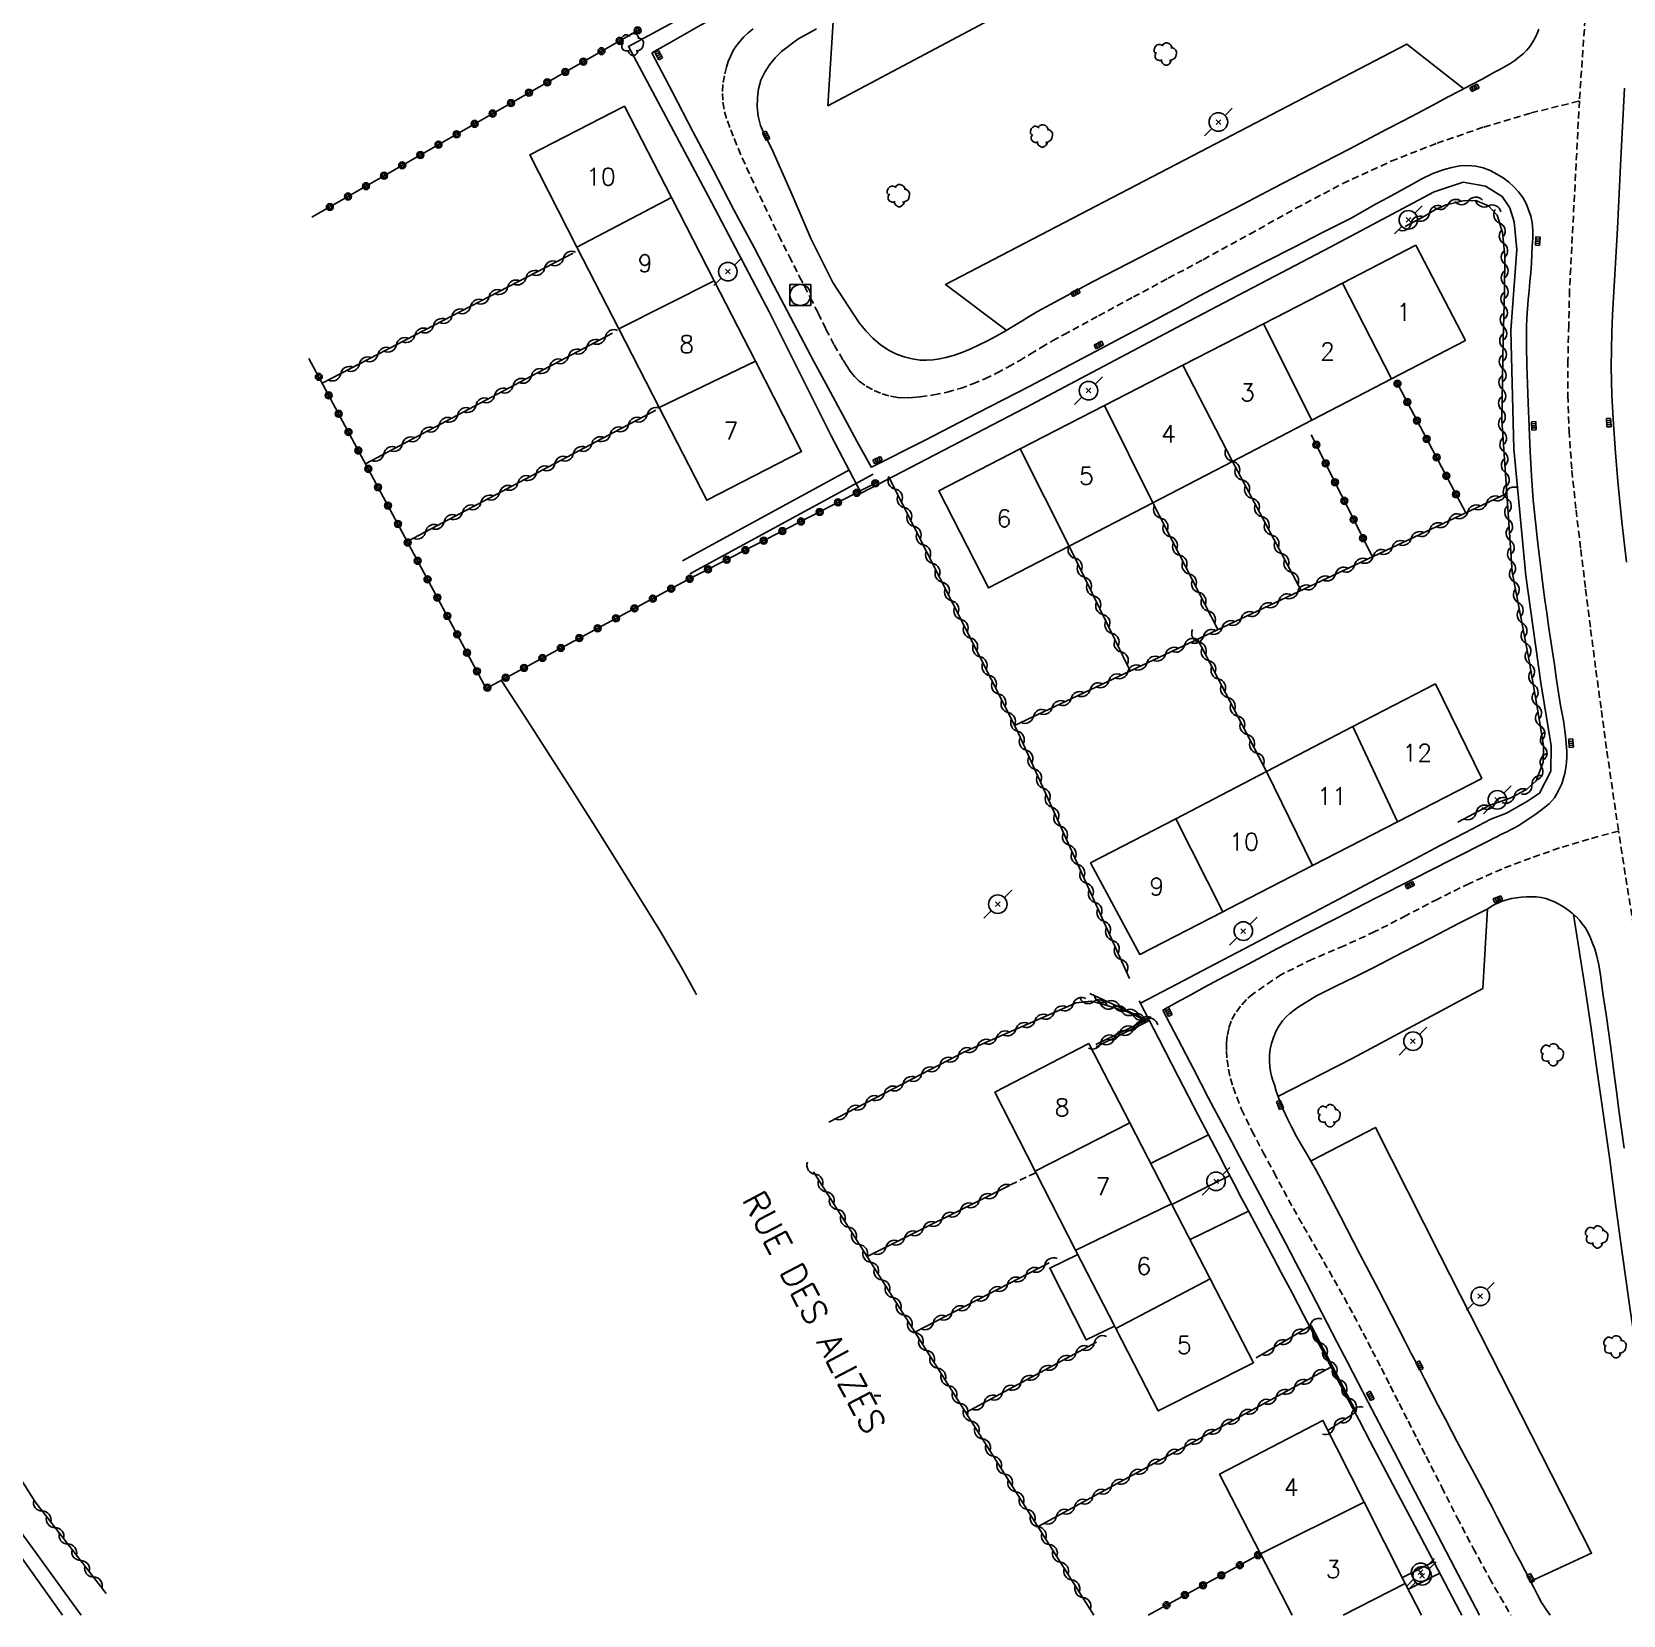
# Model space of a CAD drawing. Header units: millimetres. Extents: x 146997 to 148001, y 141998 to 143001.
# Drawn here: x 147377.2 to 147491.6, y 142000 to 142113.8 of the extents above; entities that cross this region are included whole.
import ezdxf
from ezdxf.enums import TextEntityAlignment as Align

# ---------------------------------------------------------------- set-up
doc = ezdxf.new("R2010")
doc.units = ezdxf.units.MM
doc.linetypes.add('DASHED', pattern=[0.75, 0.5, -0.25])
doc.layers.get('0').update_dxf_attribs({"linetype": 'CONTINUOUS'})
for name, color, linetype in [('W0001', 6, 'DASHED'), ('W0006', 2, 'CONTINUOUS'), ('W0008', 7, 'CONTINUOUS'), ('W0014', 7, 'CONTINUOUS'), ('W0017', 7, 'CONTINUOUS'), ('W0071', 7, 'CONTINUOUS'), ('W0101', 7, 'CONTINUOUS'), ('W0104', 1, 'CONTINUOUS'), ('W0112', 1, 'DASHED'), ('W0300', 7, 'CONTINUOUS'), ('W0310', 3, 'CONTINUOUS'), ('W0322', 7, 'CONTINUOUS'), ('W0323', 7, 'CONTINUOUS'), ('W0401', 7, 'CONTINUOUS'), ('W0420', 7, 'CONTINUOUS'), ('W0473', 7, 'CONTINUOUS'), ('W0989', 7, 'CONTINUOUS'), ('W0991', 7, 'CONTINUOUS'), ('W1102', 7, 'CONTINUOUS')]:
    doc.layers.add(name, color=color, linetype=linetype)
doc.styles.get("Standard").update_dxf_attribs({"font": 'romans.shx', "width": 0.85})

# ---------------------------------------------------------------- blocks, each defined once
blk = doc.blocks.new('T473')
for p, q in [((-0.166667, 0.166667), (0.166667, -0.166667)), ((-0.166667, -0.166667), (0.166667, 0.166667)), ((0.500001, 0.500001), (1.000002, 1.000002)), ((-1.000002, -1.000002), (-0.500001, -0.500001))]:
    blk.add_line(p, q)
blk.add_ellipse((0, 0), major_axis=(0.471405, 0.471405), ratio=1, start_param=5.4977871438, end_param=11.780972451)
blk = doc.blocks.new('T300')
for p, q in [((-0.8, 0.51), (-0.86, 0.34)), ((-0.86, 0.34), (-0.86, 0.17)), ((-0.86, 0.17), (-0.74, 0.06)), ((-0.69, 0.63), (-0.8, 0.51)), ((-0.8, -0.06), (-0.74, 0.06)), ((-0.74, 0.06), (-0.69, 0.11)), ((-0.57, 0.69), (-0.69, 0.63)), ((-0.46, 0.69), (-0.57, 0.69)), ((-0.29, 0.63), (-0.46, 0.69)), ((-0.29, 0.63), (-0.17, 0.74)), ((-0.23, 0.57), (-0.29, 0.63)), ((-0.17, 0.74), (-0.06, 0.8)), ((-0.06, 0.8), (0.06, 0.8)), ((0.06, 0.8), (0.23, 0.74)), ((0.23, 0.74), (0.34, 0.63)), ((0.34, 0.63), (0.4, 0.51)), ((0.46, 0.46), (0.34, 0.46)), ((0.4, 0.51), (0.4, 0.46)), ((0.57, 0.4), (0.46, 0.46)), ((0.57, 0.4), (0.69, 0.29)), ((0.69, 0.29), (0.74, 0.17)), ((0.74, 0.06), (0.69, -0.17)), ((0.74, 0.17), (0.74, 0.06)), ((-0.8, -0.17), (-0.8, -0.06)), ((-0.8, -0.23), (-0.8, -0.17)), ((-0.74, -0.34), (-0.8, -0.23)), ((-0.69, -0.4), (-0.74, -0.34)), ((-0.51, -0.46), (-0.69, -0.4)), ((-0.4, -0.46), (-0.51, -0.46)), ((-0.4, -0.46), (-0.34, -0.46)), ((-0.34, -0.46), (-0.34, -0.4)), ((-0.34, -0.51), (-0.34, -0.46)), ((-0.29, -0.63), (-0.34, -0.51)), ((-0.17, -0.74), (-0.29, -0.63)), ((-0.06, -0.8), (-0.17, -0.74)), ((0.06, -0.8), (-0.06, -0.8)), ((0.17, -0.74), (0.06, -0.8)), ((0.23, -0.69), (0.17, -0.74)), ((0.29, -0.46), (0.23, -0.46)), ((0.29, -0.63), (0.23, -0.69)), ((0.46, -0.4), (0.29, -0.46)), ((0.34, -0.51), (0.29, -0.63)), ((0.34, -0.51), (0.34, -0.46)), ((0.57, -0.34), (0.46, -0.4)), ((0.63, -0.29), (0.57, -0.34)), ((0.69, -0.17), (0.63, -0.29))]:
    blk.add_line(p, q)
blk = doc.blocks.new('T401')
for p, q in [((-0.3, 0.3), (0, 0.3)), ((-0.3, -0.25), (-0.3, 0.3)), ((-0.3, 0.15), (0, 0.15)), ((-0.3, 0), (0, 0)), ((0, 0.3), (0, -0.25)), ((-0.3, -0.15), (0, -0.15)), ((-0.3, -0.25), (-0.3, -0.3)), ((-0.3, -0.3), (0, -0.3)), ((0, -0.3), (0, -0.25))]:
    blk.add_line(p, q)
blk = doc.blocks.new('T420')
for p, q in [((0.75, 0.75), (-0.75, 0.75)), ((-0.75, 0.75), (-0.75, -0.75)), ((0.75, 0.75), (0.75, -0.75)), ((0.75, -0.75), (-0.75, -0.75))]:
    blk.add_line(p, q)
blk.add_ellipse((0, 0), major_axis=(-0.53, 0.53), ratio=1, start_param=3.926991, end_param=10.210176)
blk = doc.blocks.new('t323o')
at = {"color": 0, "linetype": 'Continuous'}
for radius in [0.25, 0.15]:
    blk.add_circle((0, 0), radius, dxfattribs=at)
blk = doc.blocks.new('t310o')
at = {"color": 0, "linetype": 'Continuous'}
for centre, start, end in [((-0.5, 0.38), 216.8699, 323.1304), ((0.5, -0.37), 36.8699, 143.1303)]:
    blk.add_arc(centre, 0.625, start, end, dxfattribs=at)

msp = doc.modelspace()

# ---------------------------------------------------------------- linework, layer by layer
at = {"layer": 'W0001'}
for points in [[(147487.27, 142143.96), (147487.64, 142141.17), (147487.97, 142138.38), (147488.26, 142135.59), (147488.51, 142132.79), (147488.77, 142129.58), (147488.99, 142126.37), (147489.15, 142123.15), (147489.19, 142119.93), (147488.42, 142108.79)], [(147429.04, 142113.98), (147428.7, 142113.69), (147428.38, 142113.39), (147428.08, 142113.06), (147427.81, 142112.7), (147427.59, 142112.36), (147427.41, 142111.99), (147427.26, 142111.62), (147427.13, 142111.23), (147426.98, 142110.61), (147426.88, 142109.98), (147426.84, 142109.34), (147426.87, 142108.7), (147426.99, 142108.02), (147427.2, 142107.36), (147427.44, 142106.72), (147427.69, 142106.09), (147428.26, 142104.7), (147428.88, 142103.33), (147429.52, 142101.97), (147430.17, 142100.62), (147430.89, 142099.12), (147431.64, 142097.64), (147432.39, 142096.16), (147433.15, 142094.68), (147433.72, 142093.54), (147434.28, 142092.4), (147434.86, 142091.27), (147435.51, 142090.18), (147435.76, 142089.78), (147436.02, 142089.37), (147436.32, 142088.99), (147436.67, 142088.65), (147437.18, 142088.29), (147437.74, 142087.99), (147438.32, 142087.76), (147438.92, 142087.58), (147439.45, 142087.49), (147439.99, 142087.46), (147440.53, 142087.48), (147441.06, 142087.53), (147442.03, 142087.67), (147442.98, 142087.87), (147443.92, 142088.14), (147444.84, 142088.46), (147445.7, 142088.82), (147446.54, 142089.23), (147447.36, 142089.67), (147448.16, 142090.13), (147448.96, 142090.61), (147449.75, 142091.08), (147450.55, 142091.55), (147451.36, 142092), (147453.87, 142093.36), (147456.37, 142094.71), (147458.88, 142096.06), (147461.39, 142097.39), (147464.73, 142099.22), (147468.05, 142101.08), (147471.42, 142102.86), (147474.88, 142104.46), (147478.19, 142105.76), (147481.55, 142106.92), (147484.96, 142107.93), (147488.42, 142108.79)], [(147488.42, 142108.79), (147487.71, 142095.19), (147487.65, 142092.67), (147487.6, 142090.14), (147487.6, 142087.62), (147487.68, 142085.1), (147487.88, 142082.24), (147488.18, 142079.4), (147488.52, 142076.56), (147488.87, 142073.72), (147489.23, 142070.81), (147489.61, 142067.9), (147490, 142064.99), (147490.4, 142062.08), (147491.23, 142056.33)], [(147491.23, 142056.33), (147489.1, 142055.76), (147486.99, 142055.12), (147484.91, 142054.4), (147482.85, 142053.61), (147480.52, 142052.58), (147478.24, 142051.45), (147475.98, 142050.27), (147473.72, 142049.11), (147471.51, 142048.09), (147469.24, 142047.13), (147467.01, 142046.04), (147464.97, 142044.65), (147464.49, 142044.23), (147464.07, 142043.76), (147463.69, 142043.24), (147463.39, 142042.67), (147463.22, 142042.16), (147463.12, 142041.62), (147463.07, 142041.09), (147463.07, 142040.55), (147463.1, 142039.89), (147463.2, 142039.22), (147463.35, 142038.57), (147463.53, 142037.93), (147464.14, 142036.34), (147464.88, 142034.8), (147465.68, 142033.29), (147466.48, 142031.8), (147467.17, 142030.5), (147467.87, 142029.21), (147468.6, 142027.93), (147469.33, 142026.65), (147470.06, 142025.38), (147470.79, 142024.1), (147471.51, 142022.82), (147472.21, 142021.53), (147472.88, 142020.27), (147473.54, 142019), (147474.19, 142017.74), (147474.83, 142016.47), (147475.47, 142015.2), (147476.12, 142013.93), (147476.76, 142012.66), (147477.41, 142011.39), (147478.53, 142009.2), (147479.64, 142007), (147480.78, 142004.82), (147481.96, 142002.66), (147482.73, 142001.31), (147483.49, 142000)], [(147499.5, 142000), (147496.8, 142017.81), (147496.81, 142017.77), (147496.37, 142020.64), (147495.95, 142023.52), (147495.54, 142026.4), (147495.14, 142029.28), (147494.95, 142030.7), (147494.78, 142032.12), (147494.6, 142033.54), (147494.43, 142034.96), (147494.26, 142036.37), (147494.09, 142037.79), (147493.9, 142039.21), (147493.71, 142040.63), (147491.23, 142056.33)]]:
    msp.add_lwpolyline(points, dxfattribs=at)
at = {"layer": 'W0006'}
for points in [[(147467.73, 142132.02), (147467.36, 142125.96), (147434.42, 142108.45), (147434.79, 142114.51)], [(147447.2, 142092.35), (147442.87, 142095.6), (147476.03, 142112.88), (147480.11, 142109.67)], [(147481.82, 142050.75), (147481.47, 142045.02), (147472.1, 142039.99), (147466.76, 142037.27)], [(147469.14, 142032.64), (147473.76, 142035.04), (147478.4, 142025.89), (147489.3, 142004.45), (147484.92, 142002.44)]]:
    msp.add_lwpolyline(points, dxfattribs=at)
at = {"layer": 'W0008'}
for points in [[(147433.59, 142113.97), (147432.27, 142113.24), (147431.08, 142112.34), (147430.63, 142111.89), (147430.22, 142111.4), (147429.88, 142110.87), (147429.61, 142110.29), (147429.44, 142109.66), (147429.35, 142109.01), (147429.34, 142108.36), (147429.41, 142107.71), (147429.58, 142107.04), (147429.85, 142106.4), (147430.17, 142105.79), (147430.46, 142105.18), (147431.85, 142102.04), (147433.22, 142098.87), (147434.78, 142095.76), (147436.67, 142092.85), (147437.14, 142092.28), (147437.64, 142091.75), (147438.2, 142091.27), (147438.82, 142090.86), (147439.34, 142090.6), (147439.9, 142090.4), (147440.47, 142090.27), (147441.05, 142090.18), (147441.51, 142090.16), (147441.98, 142090.19), (147442.44, 142090.26), (147442.89, 142090.35), (147443.51, 142090.52), (147444.11, 142090.74), (147444.7, 142090.99), (147445.28, 142091.26), (147445.9, 142091.56), (147446.51, 142091.89), (147447.11, 142092.24), (147447.71, 142092.59), (147448.3, 142092.95), (147448.89, 142093.31), (147449.49, 142093.66), (147450.1, 142094), (147453.48, 142095.81), (147456.89, 142097.58), (147460.31, 142099.34), (147463.72, 142101.1), (147466.44, 142102.52), (147469.16, 142103.93), (147471.87, 142105.34), (147474.59, 142106.76)], [(147485.51, 142113.96), (147485.39, 142113.64), (147485.25, 142113.33), (147485.08, 142113.03), (147484.89, 142112.74), (147484.64, 142112.45), (147484.37, 142112.18), (147484.07, 142111.93), (147483.77, 142111.7), (147483.41, 142111.46), (147483.04, 142111.24), (147482.66, 142111.04), (147482.28, 142110.84), (147481.47, 142110.39), (147480.64, 142109.95), (147479.82, 142109.51), (147478.99, 142109.08), (147477.9, 142108.5), (147476.8, 142107.92), (147475.7, 142107.34), (147474.59, 142106.76)], [(147481.83, 142050.75), (147482.07, 142050.92), (147482.33, 142051.06), (147482.6, 142051.19), (147482.87, 142051.3), (147483.21, 142051.4), (147483.55, 142051.48), (147483.9, 142051.54), (147484.24, 142051.58), (147484.6, 142051.61), (147484.95, 142051.62), (147485.31, 142051.61), (147485.67, 142051.57), (147486, 142051.49), (147486.32, 142051.38), (147486.63, 142051.25), (147486.94, 142051.09), (147487.28, 142050.9), (147487.6, 142050.68), (147487.91, 142050.44), (147488.2, 142050.18)], [(147481.83, 142050.75), (147479.79, 142049.71), (147477.76, 142048.66), (147475.72, 142047.6), (147473.69, 142046.55), (147472.31, 142045.86), (147470.92, 142045.2), (147469.54, 142044.49), (147468.22, 142043.68), (147467.92, 142043.47), (147467.62, 142043.24), (147467.34, 142042.99), (147467.09, 142042.7), (147466.83, 142042.33), (147466.61, 142041.93), (147466.43, 142041.51), (147466.29, 142041.08), (147466.2, 142040.66), (147466.16, 142040.24), (147466.15, 142039.81), (147466.17, 142039.39), (147466.22, 142039.06), (147466.3, 142038.73), (147466.4, 142038.42), (147466.5, 142038.1), (147466.64, 142037.65), (147466.79, 142037.2), (147466.95, 142036.76), (147467.14, 142036.32), (147467.44, 142035.67), (147467.76, 142035.03), (147468.1, 142034.4), (147468.46, 142033.78), (147468.81, 142033.16), (147469.17, 142032.54), (147469.52, 142031.92), (147469.86, 142031.29), (147471.25, 142028.64), (147472.63, 142025.99), (147474, 142023.34), (147475.37, 142020.69), (147475.86, 142019.75), (147476.34, 142018.81), (147476.83, 142017.88), (147477.31, 142016.94), (147477.8, 142016), (147478.28, 142015.06), (147478.77, 142014.13), (147479.26, 142013.19), (147479.62, 142012.51), (147479.98, 142011.83), (147480.34, 142011.15), (147480.71, 142010.47), (147481.07, 142009.79), (147481.43, 142009.12), (147481.79, 142008.43), (147482.15, 142007.75), (147482.49, 142007.1), (147482.83, 142006.45), (147483.17, 142005.79), (147483.5, 142005.14), (147483.84, 142004.48), (147484.18, 142003.83), (147484.52, 142003.18), (147484.87, 142002.53), (147485.14, 142001.99), (147485.41, 142001.45), (147485.7, 142000.92), (147486.03, 142000.41), (147486.32, 142000)]]:
    msp.add_lwpolyline(points, dxfattribs=at)
at = {"layer": 'W0014'}
for points in [[(147475.62, 142140.99), (147471.47, 142138.82), (147467.33, 142136.63), (147463.19, 142134.45), (147459.05, 142132.27), (147454.85, 142130.05), (147450.65, 142127.83), (147446.45, 142125.6), (147442.26, 142123.37), (147438.31, 142121.27), (147434.37, 142119.18), (147430.43, 142117.06), (147426.51, 142114.92), (147425.32, 142114.26), (147424.14, 142113.6), (147422.96, 142112.92), (147421.78, 142112.24)], [(147435.45, 142121.03), (147420.08, 142112.71), (147425.83, 142101.94), (147430.21, 142093.63), (147434.66, 142084.73), (147436.8, 142080.62), (147448.6, 142086.74), (147459.9, 142092.73), (147470.52, 142098.28), (147477.98, 142102.27), (147480.06, 142102.96), (147481.67, 142102.68), (147482.86, 142101.93), (147483.41, 142101.12), (147483.74, 142100.12), (147483.93, 142098.11), (147483.5, 142092.29), (147483.72, 142083.8), (147484.56, 142074.67), (147485.64, 142066.98), (147486.39, 142062.47), (147486.36, 142060.63), (147485.55, 142059.05), (147484.7, 142058.49), (147483.18, 142057.62), (147482.05, 142057.18)], [(147421.77, 142112.24), (147423.25, 142109.43), (147424.72, 142106.61), (147426.2, 142103.8), (147427.67, 142100.98), (147429.11, 142098.26), (147430.54, 142095.53), (147431.98, 142092.8), (147433.42, 142090.08), (147434.45, 142088.17), (147435.48, 142086.26), (147436.51, 142084.36), (147437.56, 142082.46)], [(147491.8, 142075.66), (147491.46, 142078.55), (147491.18, 142081.45), (147491.01, 142083.5), (147490.86, 142085.56), (147490.76, 142087.62), (147490.71, 142089.69), (147490.72, 142090.93), (147490.75, 142092.17), (147490.8, 142093.42), (147490.87, 142094.66), (147490.94, 142095.9), (147491.02, 142097.14), (147491.09, 142098.38), (147491.16, 142099.62), (147491.4, 142104.66), (147491.66, 142109.7)], [(147471.98, 142100.34), (147472.87, 142100.86), (147473.77, 142101.37), (147474.67, 142101.86), (147475.58, 142102.35), (147476.34, 142102.76), (147477.1, 142103.19), (147477.88, 142103.58), (147478.71, 142103.88), (147479.26, 142104.02), (147479.82, 142104.12), (147480.4, 142104.15), (147480.97, 142104.11), (147481.5, 142103.98), (147482.01, 142103.79), (147482.49, 142103.54), (147482.95, 142103.26), (147483.35, 142102.96), (147483.72, 142102.63), (147484.05, 142102.26), (147484.35, 142101.85), (147484.59, 142101.43), (147484.77, 142100.98), (147484.92, 142100.52), (147485.02, 142100.05), (147485.08, 142099.48), (147485.07, 142098.91), (147485.03, 142098.35), (147485, 142097.79), (147484.97, 142097.13), (147484.92, 142096.47), (147484.86, 142095.82), (147484.8, 142095.16), (147484.74, 142094.51), (147484.69, 142093.85), (147484.65, 142093.2), (147484.62, 142092.54), (147484.61, 142091.18), (147484.64, 142089.82), (147484.69, 142088.46), (147484.74, 142087.1), (147484.81, 142085.35), (147484.89, 142083.61), (147484.99, 142081.87), (147485.11, 142080.12), (147485.26, 142078.56), (147485.43, 142076.99), (147485.62, 142075.43), (147485.82, 142073.87), (147485.94, 142072.94), (147486.07, 142072.01), (147486.2, 142071.08), (147486.34, 142070.15), (147486.48, 142069.22), (147486.62, 142068.3), (147486.76, 142067.37), (147486.89, 142066.44), (147487.07, 142065.35), (147487.27, 142064.27), (147487.43, 142063.17), (147487.52, 142062.07), (147487.51, 142061.67), (147487.49, 142061.27), (147487.45, 142060.87), (147487.38, 142060.48), (147487.31, 142060.23), (147487.24, 142059.98), (147487.15, 142059.74), (147487.04, 142059.5), (147486.92, 142059.24), (147486.78, 142058.98), (147486.63, 142058.73), (147486.45, 142058.5), (147486.25, 142058.3), (147486.04, 142058.12), (147485.81, 142057.95), (147485.59, 142057.79), (147485.21, 142057.5), (147484.82, 142057.23), (147484.42, 142056.97), (147484.01, 142056.72), (147483.76, 142056.58), (147483.51, 142056.44), (147483.25, 142056.31), (147482.99, 142056.18), (147482.73, 142056.06), (147482.48, 142055.93), (147482.22, 142055.8), (147481.96, 142055.67)], [(147437.56, 142082.47), (147441.36, 142084.4), (147445.14, 142086.35), (147448.93, 142088.31), (147452.7, 142090.28), (147454.1, 142091.02), (147455.5, 142091.77), (147456.9, 142092.51), (147458.29, 142093.26), (147459.68, 142094.01), (147461.08, 142094.76), (147462.48, 142095.5), (147463.88, 142096.23), (147465.9, 142097.27), (147467.92, 142098.3), (147469.95, 142099.33), (147471.98, 142100.34)], [(147482.05, 142057.18), (147480.23, 142056.24), (147478.42, 142055.29), (147476.61, 142054.33), (147474.8, 142053.38), (147472.99, 142052.43), (147471.18, 142051.47), (147469.37, 142050.52), (147467.56, 142049.57), (147464.89, 142048.17), (147462.22, 142046.77), (147459.55, 142045.37), (147456.88, 142043.97)], [(147481.96, 142055.67), (147479.21, 142054.28), (147476.47, 142052.89), (147473.73, 142051.49), (147470.99, 142050.08), (147468.86, 142048.99), (147466.73, 142047.89), (147464.61, 142046.78), (147462.5, 142045.67), (147461.49, 142045.13), (147460.49, 142044.58), (147459.48, 142044.03), (147458.48, 142043.48)], [(147491.49, 142026.03), (147491.05, 142029.37), (147490.6, 142032.72), (147490.14, 142036.06), (147489.66, 142039.4), (147489.26, 142042.14), (147488.85, 142044.88), (147488.43, 142047.61), (147488, 142050.35)], [(147488.19, 142050.19), (147488.42, 142049.94), (147488.63, 142049.68), (147488.83, 142049.4), (147489, 142049.11), (147489.2, 142048.71), (147489.37, 142048.29), (147489.52, 142047.87), (147489.64, 142047.44), (147489.81, 142046.72), (147489.93, 142045.99), (147490.03, 142045.25), (147490.13, 142044.52), (147490.34, 142043.15), (147490.53, 142041.78), (147490.72, 142040.41), (147490.9, 142039.04), (147491.08, 142037.66), (147491.26, 142036.29), (147491.44, 142034.92), (147491.63, 142033.55)], [(147456.79, 142044.15), (147458.19, 142041.4), (147459.61, 142038.66), (147461.03, 142035.92), (147462.46, 142033.19), (147463.02, 142032.11), (147463.59, 142031.04), (147464.15, 142029.97), (147464.72, 142028.9), (147465.29, 142027.83), (147465.86, 142026.76), (147466.43, 142025.68), (147467, 142024.61), (147467.8, 142023.1), (147468.6, 142021.58), (147469.39, 142020.07), (147470.19, 142018.55), (147470.99, 142017.03), (147471.79, 142015.52), (147472.59, 142014), (147473.39, 142012.48), (147475, 142009.43), (147476.61, 142006.37), (147478.22, 142003.32), (147479.83, 142000.26)], [(147458.48, 142043.48), (147459.58, 142041.36), (147460.68, 142039.25), (147461.78, 142037.14), (147462.89, 142035.04), (147463.44, 142034), (147463.99, 142032.96), (147464.54, 142031.93), (147465.09, 142030.89), (147465.64, 142029.86), (147466.2, 142028.82), (147466.75, 142027.79), (147467.29, 142026.75), (147468.04, 142025.32), (147468.78, 142023.89), (147469.53, 142022.46), (147470.27, 142021.03), (147471.01, 142019.6), (147471.75, 142018.17), (147472.49, 142016.74), (147473.23, 142015.31), (147474.79, 142012.33), (147476.35, 142009.34), (147477.91, 142006.36), (147479.47, 142003.38), (147481.24, 142000)], [(147495.27, 142000.59), (147494.88, 142003.15), (147494.5, 142005.72), (147494.11, 142008.28), (147493.73, 142010.84), (147493.46, 142012.59), (147493.2, 142014.35), (147492.94, 142016.1), (147492.68, 142017.85), (147492.38, 142019.9), (147492.08, 142021.94), (147491.79, 142023.99), (147491.49, 142026.03)], [(147374.95, 142008.01), (147377.28, 142004.8), (147379.6, 142001.59), (147380.75, 142000)], [(147379.43, 142000), (147374.55, 142006.8)], [(147479.83, 142000.26), (147479.97, 142000)]]:
    msp.add_lwpolyline(points, dxfattribs=at)
at = {"layer": 'W0017'}
for points in [[(147457.61, 142032.46), (147461.78, 142034.5)], [(147459.14, 142029.5), (147463.29, 142031.58)], [(147464.65, 142029.02), (147460.44, 142026.98)], [(147475.72, 142002.7), (147477.94, 142003.84)], [(147478.38, 142003.02), (147476.13, 142001.86)]]:
    msp.add_lwpolyline(points, dxfattribs=at)
at = {"layer": 'W0071'}
for points in [[(147423.98, 142075.76), (147435.98, 142082.28)], [(147424.51, 142074.81), (147437.67, 142081.98)]]:
    msp.add_lwpolyline(points, dxfattribs=at)
at = {"layer": 'W0101'}
for points in [[(147416.39, 142098.29), (147412.99, 142104.92), (147419.81, 142108.41)], [(147419.81, 142108.41), (147423.17, 142101.85)], [(147423.17, 142101.85), (147426.24, 142095.86)], [(147419.4, 142092.41), (147416.39, 142098.29)], [(147476.67, 142098.43), (147471.39, 142095.71)], [(147474.92, 142088.84), (147480.23, 142091.59), (147476.67, 142098.43)], [(147426.24, 142095.86), (147429.21, 142090.09)], [(147471.39, 142095.71), (147465.72, 142092.79)], [(147422.29, 142086.78), (147419.4, 142092.41)], [(147465.72, 142092.79), (147459.92, 142089.81)], [(147429.21, 142090.09), (147432.53, 142083.61), (147425.71, 142080.11), (147422.29, 142086.78)], [(147459.92, 142089.81), (147454.29, 142086.91)], [(147469.2, 142085.87), (147474.92, 142088.84)], [(147454.29, 142086.91), (147448.23, 142083.79)], [(147463.49, 142082.9), (147469.2, 142085.87)], [(147448.23, 142083.79), (147442.38, 142080.78), (147445.95, 142073.8), (147451.75, 142076.81)], [(147457.76, 142079.93), (147463.49, 142082.9)], [(147451.75, 142076.81), (147457.76, 142079.93)], [(147472.15, 142063.84), (147478.07, 142066.91), (147481.42, 142060.12)], [(147465.93, 142060.61), (147472.15, 142063.84)], [(147459.41, 142057.22), (147465.93, 142060.61)], [(147481.42, 142060.12), (147475.34, 142057)], [(147462.79, 142050.54), (147456.83, 142047.47), (147453.3, 142054.05), (147459.41, 142057.22)], [(147475.34, 142057), (147469.24, 142053.86)], [(147469.24, 142053.86), (147463.2, 142050.75), (147462.79, 142050.54)], [(147449.32, 142031.89), (147446.41, 142037.57), (147453.16, 142041.07)], [(147453.16, 142041.07), (147456.11, 142035.37)], [(147456.11, 142035.37), (147459.11, 142029.56)], [(147452.22, 142026.22), (147449.32, 142031.89)], [(147459.11, 142029.56), (147461.9, 142024.16)], [(147455.1, 142020.59), (147455.03, 142020.73), (147452.22, 142026.22)], [(147461.9, 142024.16), (147465.01, 142018.13), (147458.16, 142014.67), (147455.1, 142020.59)], [(147472.96, 142008.11), (147469.99, 142013.99), (147462.55, 142010.13), (147465.5, 142004.4)], [(147475.91, 142002.28), (147472.96, 142008.11)], [(147465.5, 142004.4), (147467.77, 142000)], [(147477.07, 142000), (147475.91, 142002.28)]]:
    msp.add_lwpolyline(points, dxfattribs=at)
at = {"layer": 'W0104'}
msp.add_lwpolyline([(147452.38, 142025.92), (147450.36, 142024.93), (147452.99, 142019.78), (147455.02, 142020.76)], dxfattribs=at)
at = {"layer": 'W0112'}
msp.add_lwpolyline([(147449.34, 142031.79), (147447.49, 142030.89)], dxfattribs=at)
at = {"layer": 'W0300'}
msp.add_lwpolyline([(147411, 142067.11), (147412.65, 142064.57), (147414.28, 142062.03), (147415.9, 142059.48), (147417.52, 142056.93), (147419.13, 142054.36), (147420.75, 142051.79), (147422.34, 142049.2), (147423.88, 142046.59), (147424.39, 142045.68), (147424.88, 142044.75), (147424.98, 142044.56)], dxfattribs=at)
at = {"layer": 'W0310'}
for points in [[(147483.2, 142080.59), (147482.85, 142085.87), (147482.95, 142091.66), (147483.05, 142095.05), (147483.06, 142097.67), (147482.89, 142099.35), (147482.51, 142100.58), (147481.88, 142101.25), (147480.98, 142101.65), (147480.07, 142101.61), (147478.85, 142101.33), (147478.08, 142100.99), (147477.3, 142100.51), (147475.89, 142099.77)], [(147416.11, 142097.85), (147398.08, 142088.51)], [(147401.19, 142082.73), (147418.95, 142092.11)], [(147422.06, 142086.58), (147404.18, 142077.15)], [(147468.43, 142073.63), (147463.49, 142082.9)], [(147438.81, 142081.77), (147447.99, 142063.6), (147456.1, 142045.75)], [(147447.83, 142063.93), (147483.2, 142080.59)], [(147457.76, 142079.93), (147457.76, 142079.93), (147462.43, 142070.81)], [(147483.2, 142080.59), (147483.6, 142074.97), (147484.82, 142068.56), (147485.48, 142064.68), (147485.85, 142062.45), (147485.82, 142061.28), (147485.32, 142059.94), (147484.63, 142059.32), (147483.45, 142058.7), (147481.98, 142058.2), (147479.68, 142056.97)], [(147451.75, 142076.81), (147456.15, 142067.85)], [(147460.98, 142070.12), (147465.93, 142060.61)], [(147453.23, 142044.66), (147457.47, 142042.7), (147453.69, 142040.83)], [(147453.67, 142040.99), (147457.23, 142042.72), (147455.95, 142043.35), (147454.95, 142043.66), (147453.73, 142044.03), (147453.34, 142044.12), (147452.25, 142043.99), (147450.69, 142043.3), (147444.33, 142040.53), (147434.49, 142035.43)], [(147433.38, 142031.85), (147441.55, 142018.95), (147453.54, 142000)], [(147447.47, 142030.86), (147437.23, 142025.76)], [(147450.32, 142025.32), (147440.67, 142020.34)], [(147470.34, 142013.26), (147472.39, 142014.61), (147469.14, 142020.81), (147465.19, 142018.48)], [(147444.33, 142014.55), (147453.71, 142019.62)], [(147449.52, 142006.36), (147470.57, 142017.82)], [(147382.57, 142001.56), (147377.45, 142008.15)]]:
    msp.add_lwpolyline(points, dxfattribs=at)
at = {"layer": 'W0322'}
msp.add_lwpolyline([(147377.45, 142008.15), (147368.31, 142022.57), (147358.98, 142037.17), (147346.66, 142054.5), (147335.72, 142070.26), (147323.2, 142087.08), (147314.32, 142099.32), (147304.98, 142111.77), (147299.55, 142119.1)], dxfattribs=at)
at = {"layer": 'W0323'}
for points in [[(147420.92, 142113.96), (147397.33, 142100.44)], [(147397.13, 142090.29), (147409.86, 142066.59), (147424.29, 142074.36), (147438, 142081.42)], [(147475.23, 142088.71), (147480.27, 142079.21)], [(147469.15, 142084.8), (147473.55, 142076.04)], [(147457.43, 142000), (147465.5, 142004.4)]]:
    msp.add_lwpolyline(points, dxfattribs=at)
at = {"layer": 'W1102'}
for points in [[(147416.39, 142098.29), (147423.17, 142101.85)], [(147419.4, 142092.41), (147426.24, 142095.86)], [(147474.92, 142088.84), (147471.39, 142095.71)], [(147469.2, 142085.87), (147465.72, 142092.79)], [(147422.29, 142086.78), (147429.21, 142090.09)], [(147463.49, 142082.9), (147459.92, 142089.81)], [(147457.76, 142079.93), (147454.29, 142086.91)], [(147451.75, 142076.81), (147448.23, 142083.79)], [(147472.15, 142063.84), (147475.34, 142057)], [(147465.93, 142060.61), (147469.24, 142053.86)], [(147459.41, 142057.22), (147462.79, 142050.54)], [(147456.11, 142035.37), (147449.32, 142031.89)], [(147459.11, 142029.56), (147452.23, 142026.22)], [(147461.9, 142024.16), (147455.1, 142020.59)], [(147465.5, 142004.4), (147472.96, 142008.11)], [(147471.45, 142000), (147475.91, 142002.28)]]:
    msp.add_lwpolyline(points, dxfattribs=at)

# ---------------------------------------------------------------- block references
at = {"layer": 'W0300'}
for p in [(147420.42, 142112.85), (147458.73, 142112.16), (147449.83, 142106.28), (147439.55, 142101.99), (147486.54, 142040.26), (147470.5, 142035.88), (147489.72, 142027.17), (147491.04, 142019.28)]:
    msp.add_blockref('T300', p, dxfattribs=at)
at = {"layer": 'W0310'}
for p, rotation in [((147477.64, 142100.72), 211.7216777285869), ((147478.98, 142101.36), 192.4940799921906), ((147480.46, 142101.62), 182.8938070533595), ((147481.87, 142101.25), 155.8014114877369), ((147476.32, 142100), 207.7450738969023), ((147482.68, 142100.03), 107.2720980695158), ((147482.97, 142098.57), 95.77811906958279), ((147415.4, 142097.48), 207.3930985579867), ((147483.06, 142097.08), 89.67172372452924), ((147412.73, 142096.1), 207.3930985579867), ((147414.06, 142096.79), 207.3930985579867), ((147411.4, 142095.41), 207.3930985579867), ((147483.05, 142095.58), 89.67172372452924), ((147408.74, 142094.03), 207.3930985579867), ((147410.07, 142094.72), 207.3930985579867), ((147483.02, 142094.08), 88.27708407670012), ((147407.4, 142093.34), 207.3930985579867), ((147482.97, 142092.58), 88.27708407670012), ((147404.74, 142091.96), 207.3930985579867), ((147406.07, 142092.65), 207.3930985579867), ((147418.43, 142091.83), 27.83411446376995), ((147402.08, 142090.58), 207.3930985579867), ((147403.41, 142091.27), 207.3930985579867), ((147415.78, 142090.43), 27.83411446376995), ((147417.1, 142091.13), 27.83411446376995), ((147482.94, 142091.08), 89.06032268205988), ((147400.75, 142089.89), 207.3930985579867), ((147414.45, 142089.73), 27.83411446376995), ((147482.91, 142089.58), 89.06032268205988), ((147399.41, 142089.2), 207.3930985579867), ((147411.8, 142088.33), 27.83411446376995), ((147413.12, 142089.03), 27.83411446376995), ((147482.89, 142088.08), 89.06032268205988), ((147410.47, 142087.63), 27.83411446376995), ((147407.82, 142086.23), 27.83411446376995), ((147409.14, 142086.93), 27.83411446376995), ((147421.43, 142086.25), 207.8126749193333), ((147482.86, 142086.58), 89.06032268205988), ((147405.17, 142084.83), 27.83411446376995), ((147406.49, 142085.53), 27.83411446376995), ((147418.78, 142084.85), 207.8126749193333), ((147420.1, 142085.55), 207.8126749193333), ((147482.9, 142085.08), 93.83713032494933), ((147403.84, 142084.13), 27.83411446376995), ((147417.45, 142084.15), 207.8126749193333), ((147483, 142083.58), 93.83713032494933), ((147402.51, 142083.43), 27.83411446376995), ((147414.8, 142082.75), 207.8126749193333), ((147416.12, 142083.45), 207.8126749193333), ((147463.49, 142082.9), 118.0333517951563), ((147483.1, 142082.09), 93.83713032494933), ((147412.14, 142081.35), 207.8126749193333), ((147413.47, 142082.05), 207.8126749193333), ((147439.25, 142080.91), 296.8180582694221), ((147464.2, 142081.57), 118.0333517951563), ((147410.82, 142080.65), 207.8126749193333), ((147464.9, 142080.25), 118.0333517951563), ((147483.11, 142080.55), 25.21695579742099), ((147483.23, 142080.21), 273.9784123213868), ((147408.16, 142079.25), 207.8126749193333), ((147409.49, 142079.95), 207.8126749193333), ((147439.92, 142079.57), 296.8180582694221), ((147458.33, 142078.82), 297.1399895268115), ((147465.61, 142078.93), 118.0333517951563), ((147480.4, 142079.27), 25.21695579742099), ((147481.76, 142079.91), 25.21695579742099), ((147483.33, 142078.71), 273.9784123213868), ((147405.51, 142077.85), 207.8126749193333), ((147406.84, 142078.55), 207.8126749193333), ((147440.6, 142078.23), 296.8180582694221), ((147459.01, 142077.48), 297.1399895268115), ((147466.31, 142077.6), 118.0333517951563), ((147477.68, 142077.99), 25.21695579742099), ((147479.04, 142078.63), 25.21695579742099), ((147441.28, 142076.89), 296.8180582694221), ((147474.97, 142076.71), 25.21695579742099), ((147476.33, 142077.35), 25.21695579742099), ((147483.44, 142077.22), 273.9784123213868), ((147441.95, 142075.56), 296.8180582694221), ((147452.18, 142075.93), 296.2032203213568), ((147459.7, 142076.15), 297.1399895268115), ((147467.02, 142076.28), 118.0333517951563), ((147473.61, 142076.07), 25.21695579742099), ((147483.54, 142075.72), 273.9784123213868), ((147442.63, 142074.22), 296.8180582694221), ((147452.84, 142074.58), 296.2032203213568), ((147460.38, 142074.81), 297.1399895268115), ((147467.72, 142074.95), 118.0333517951563), ((147470.9, 142074.8), 25.21695579742099), ((147472.26, 142075.43), 25.21695579742099), ((147483.74, 142074.24), 280.839754919679), ((147453.51, 142073.24), 296.2032203213568), ((147461.06, 142073.48), 297.1399895268115), ((147468.18, 142073.52), 25.21695579742099), ((147469.54, 142074.16), 25.21695579742099), ((147443.31, 142072.88), 296.8180582694221), ((147454.17, 142071.89), 296.2032203213568), ((147461.75, 142072.14), 297.1399895268115), ((147465.47, 142072.24), 25.21695579742099), ((147466.83, 142072.88), 25.21695579742099), ((147484.02, 142072.76), 280.839754919679), ((147443.98, 142071.54), 296.8180582694221), ((147464.11, 142071.6), 25.21695579742099), ((147484.3, 142071.29), 280.839754919679), ((147444.66, 142070.2), 296.8180582694221), ((147454.83, 142070.54), 296.2032203213568), ((147461.4, 142070.32), 25.21695579742099), ((147461.08, 142069.92), 297.5062781979035), ((147462.76, 142070.96), 25.21695579742099), ((147484.58, 142069.82), 280.839754919679), ((147445.34, 142068.86), 296.8180582694221), ((147455.49, 142069.2), 296.2032203213568), ((147458.69, 142069.04), 25.21695579742099), ((147460.04, 142069.68), 25.21695579742099), ((147461.77, 142068.59), 297.5062781979035), ((147484.86, 142068.34), 279.5436368635766), ((147446.01, 142067.52), 296.8180582694221), ((147455.97, 142067.77), 25.21695579742099), ((147457.33, 142068.4), 25.21695579742099), ((147462.47, 142067.26), 297.5062781979035), ((147446.69, 142066.18), 296.8180582694221), ((147453.26, 142066.49), 25.21695579742099), ((147454.61, 142067.13), 25.21695579742099), ((147485.11, 142066.86), 279.5436368635766), ((147451.9, 142065.85), 25.21695579742099), ((147463.16, 142065.93), 297.5062781979035), ((147485.36, 142065.38), 279.5436368635766), ((147447.37, 142064.85), 296.8180582694221), ((147449.19, 142064.57), 25.21695579742099), ((147450.54, 142065.21), 25.21695579742099), ((147463.85, 142064.6), 297.5062781979035), ((147485.6, 142063.9), 279.5040191508376), ((147448.04, 142063.51), 294.4134826785537), ((147464.55, 142063.27), 297.5062781979035), ((147448.66, 142062.14), 294.4134826785537), ((147465.24, 142061.94), 297.5062781979035), ((147485.85, 142062.42), 268.6279083509663), ((147449.28, 142060.77), 294.4134826785537), ((147485.7, 142060.95), 249.6601287755171), ((147449.9, 142059.41), 294.4134826785537), ((147485.01, 142059.66), 222.037564290362), ((147450.52, 142058.04), 294.4134826785537), ((147483.75, 142058.86), 207.4866196244677), ((147481, 142057.68), 208.2725231951156), ((147482.35, 142058.33), 198.773834857427), ((147451.14, 142056.68), 294.4134826785537), ((147451.76, 142055.31), 294.4134826785537), ((147452.38, 142053.94), 294.4134826785537), ((147453, 142052.58), 294.4134826785537), ((147453.62, 142051.21), 294.4134826785537), ((147454.24, 142049.85), 294.4134826785537), ((147454.86, 142048.48), 294.4134826785537), ((147455.48, 142047.11), 294.4134826785537), ((147452.04, 142043.9), 203.7003999683153), ((147453.51, 142044.08), 165.6861292482869), ((147454.49, 142044.08), 335.2454195021327), ((147454.95, 142043.66), 162.5513202365243), ((147449.29, 142042.7), 203.5844732391388), ((147450.67, 142043.3), 203.5844732391388), ((147455.85, 142043.45), 335.2454195021327), ((147456.35, 142043.15), 154.0283867105695), ((147456.75, 142042.49), 26.00747717083792), ((147457.21, 142042.82), 335.2454195021327), ((147446.54, 142041.5), 203.5844732391388), ((147447.92, 142042.1), 203.5844732391388), ((147455.03, 142041.5), 206.2732865214826), ((147455.4, 142041.83), 26.00747717083792), ((147456.38, 142042.16), 206.2732865214826), ((147443.81, 142040.26), 207.4113152157441), ((147445.17, 142040.9), 203.5844732391388), ((147454.05, 142041.18), 26.00747717083792), ((147442.48, 142039.57), 207.4113152157441), ((147439.82, 142038.19), 207.4113152157441), ((147441.15, 142038.88), 207.4113152157441), ((147437.15, 142036.81), 207.4113152157441), ((147438.48, 142037.5), 207.4113152157441), ((147435.82, 142036.12), 207.4113152157441), ((147433.48, 142031.69), 302.3333439723752), ((147434.29, 142030.42), 302.3333439723752), ((147446.63, 142030.44), 206.4933306331293), ((147435.09, 142029.15), 302.3333439723752), ((147443.95, 142029.11), 206.4933306331293), ((147445.29, 142029.78), 206.4933306331293), ((147435.89, 142027.88), 302.3333439723752), ((147441.26, 142027.77), 206.4933306331293), ((147442.6, 142028.44), 206.4933306331293), ((147436.69, 142026.62), 302.3333439723752), ((147438.58, 142026.43), 206.4933306331293), ((147439.92, 142027.1), 206.4933306331293), ((147437.49, 142025.35), 302.3333439723752), ((147438.3, 142024.08), 302.3333439723752), ((147448.66, 142024.47), 207.2965473306073), ((147450, 142025.16), 207.2965473306073), ((147439.1, 142022.81), 302.3333439723752), ((147446, 142023.09), 207.2965473306073), ((147447.33, 142023.78), 207.2965473306073), ((147439.9, 142021.55), 302.3333439723752), ((147444.66, 142022.4), 207.2965473306073), ((147442, 142021.03), 207.2965473306073), ((147443.33, 142021.72), 207.2965473306073), ((147469.06, 142020.77), 210.5523345637551), ((147440.7, 142020.28), 302.3333439723752), ((147453.56, 142019.55), 28.39685288928656), ((147467.77, 142020.01), 210.5523345637551), ((147469.79, 142019.56), 117.7105213215594), ((147441.51, 142019.01), 302.3333439723752), ((147452.25, 142018.83), 28.39685288928656), ((147466.48, 142019.24), 210.5523345637551), ((147470.49, 142018.23), 117.7105213215594), ((147442.31, 142017.74), 302.3330372260128), ((147449.61, 142017.41), 28.39685288928656), ((147450.93, 142018.12), 28.39685288928656), ((147471.19, 142016.9), 117.7105213215594), ((147443.11, 142016.48), 302.3330372260128), ((147448.29, 142016.69), 28.39685288928656), ((147467.96, 142016.4), 28.57460499007242), ((147469.28, 142017.12), 28.57460499007242), ((147443.91, 142015.21), 302.3330372260128), ((147445.65, 142015.27), 28.39685288928656), ((147446.97, 142015.98), 28.39685288928656), ((147465.32, 142014.97), 28.57460499007242), ((147466.64, 142015.68), 28.57460499007242), ((147471.89, 142015.58), 117.7105213215594), ((147444.71, 142013.94), 302.3330372260128), ((147464.01, 142014.25), 28.57460499007242), ((147472.05, 142014.39), 33.38585646294169), ((147445.52, 142012.67), 302.3330372260128), ((147461.37, 142012.81), 28.57460499007242), ((147462.69, 142013.53), 28.57460499007242), ((147470.8, 142013.56), 33.38585646294169), ((147446.32, 142011.41), 302.3330372260128), ((147460.06, 142012.1), 28.57460499007242), ((147447.12, 142010.14), 302.3330372260128), ((147457.42, 142010.66), 28.57460499007242), ((147458.74, 142011.38), 28.57460499007242), ((147454.79, 142009.23), 28.57460499007242), ((147456.1, 142009.94), 28.57460499007242), ((147447.92, 142008.87), 302.3330372260128), ((147453.47, 142008.51), 28.57460499007242), ((147377.97, 142007.48), 127.8677610389081), ((147448.73, 142007.6), 302.3330372260128), ((147450.83, 142007.07), 28.57460499007242), ((147452.15, 142007.79), 28.57460499007242), ((147378.89, 142006.29), 127.8677610389081), ((147449.53, 142006.34), 302.3330372260128), ((147379.81, 142005.11), 127.8677610389081), ((147450.33, 142005.07), 302.3330372260128), ((147380.73, 142003.93), 127.8677610389081), ((147451.13, 142003.8), 302.3330372260128), ((147381.65, 142002.74), 127.8677610389081), ((147451.94, 142002.53), 302.3330372260128), ((147452.74, 142001.27), 302.3330372260128)]:
    msp.add_blockref('t310o', p, dxfattribs=dict(at, rotation=rotation))
at = {"layer": 'W0323'}
for p, rotation in [((147420.75, 142113.86), 209.8133468773075), ((147419.45, 142113.11), 209.8133468773075), ((147416.85, 142111.62), 209.8133468773075), ((147418.15, 142112.37), 209.8133468773075), ((147415.55, 142110.88), 209.8133468773075), ((147412.94, 142109.39), 209.8133468773075), ((147414.25, 142110.13), 209.8133468773075), ((147410.34, 142107.89), 209.8133468773075), ((147411.64, 142108.64), 209.8133468773075), ((147409.04, 142107.15), 209.8133468773075), ((147406.44, 142105.66), 209.8133468773075), ((147407.74, 142106.4), 209.8133468773075), ((147405.14, 142104.91), 209.8133468773075), ((147402.53, 142103.42), 209.8133468773075), ((147403.83, 142104.17), 209.8133468773075), ((147401.23, 142102.67), 209.8133468773075), ((147398.63, 142101.18), 209.8133468773075), ((147399.93, 142101.93), 209.8133468773075), ((147397.84, 142088.97), 298.2513856953025), ((147475.35, 142088.48), 297.9402099607522), ((147398.55, 142087.64), 298.2513856953025), ((147399.26, 142086.32), 298.2513856953025), ((147476.05, 142087.16), 297.9402099607522), ((147399.97, 142085), 298.2513856953025), ((147476.75, 142085.83), 297.9402099607522), ((147469.51, 142084.09), 296.6670520461969), ((147477.45, 142084.51), 297.9402099607522), ((147400.68, 142083.68), 298.2513856953025), ((147470.18, 142082.75), 296.6670520461969), ((147478.16, 142083.18), 297.9402099607522), ((147401.39, 142082.36), 298.2513856953025), ((147478.86, 142081.86), 297.9402099607522), ((147402.1, 142081.04), 298.2513856953025), ((147436.48, 142080.64), 27.24932584179443), ((147437.82, 142081.32), 27.24932584179443), ((147470.86, 142081.4), 296.6670520461969), ((147479.56, 142080.53), 297.9402099607522), ((147402.81, 142079.72), 298.2513856953025), ((147435.15, 142079.95), 27.24932584179443), ((147471.53, 142080.06), 296.6670520461969), ((147403.52, 142078.4), 298.2513856953025), ((147432.48, 142078.58), 27.24932584179443), ((147433.82, 142079.26), 27.24932584179443), ((147472.2, 142078.72), 296.6670520461969), ((147404.23, 142077.07), 298.2513856953025), ((147429.81, 142077.2), 27.24932584179443), ((147431.15, 142077.89), 27.24932584179443), ((147472.87, 142077.38), 296.6670520461969), ((147428.48, 142076.52), 27.24932584179443), ((147404.94, 142075.75), 298.2513856953025), ((147425.81, 142075.14), 27.24932584179443), ((147427.15, 142075.83), 27.24932584179443), ((147405.65, 142074.43), 298.2513856953025), ((147423.16, 142073.75), 28.27635855842115), ((147424.48, 142074.46), 27.24932584179443), ((147406.36, 142073.11), 298.2513856953025), ((147421.84, 142073.04), 28.27635855842115), ((147407.07, 142071.79), 298.2513856953025), ((147419.19, 142071.62), 28.27635855842115), ((147420.52, 142072.33), 28.27635855842115), ((147407.78, 142070.47), 298.2513856953025), ((147416.55, 142070.2), 28.27635855842115), ((147417.87, 142070.91), 28.27635855842115), ((147408.49, 142069.15), 298.2513856953025), ((147415.23, 142069.49), 28.27635855842115), ((147412.59, 142068.06), 28.27635855842115), ((147413.91, 142068.77), 28.27635855842115), ((147409.2, 142067.82), 298.2513856953025), ((147411.27, 142067.35), 28.27635855842115), ((147409.95, 142066.64), 28.27635855842115), ((147465.33, 142004.31), 28.59519657597398), ((147462.7, 142002.87), 28.59519657597398), ((147464.02, 142003.59), 28.59519657597398), ((147461.38, 142002.15), 28.59519657597398), ((147458.75, 142000.72), 28.59519657597398), ((147460.07, 142001.44), 28.59519657597398)]:
    msp.add_blockref('t323o', p, dxfattribs=dict(at, rotation=rotation))
at = {"layer": 'W0401'}
for p, rotation in [((147422.13, 142112.01), 207.588809275261), ((147480.81, 142109.87), 117.8975518118349), ((147429.85, 142106.22), 206.668933058222), ((147485.28, 142098.73), 176.4216315641173), ((147452.28, 142094.88), 298.0578203794764), ((147453.95, 142091.12), 297.8860479520398), ((147485, 142085.45), 182.3219997616596), ((147490.68, 142085.69), 3.494943138869496), ((147438.06, 142082.85), 296.9592869043174), ((147487.67, 142062.63), 184.2875369594925), ((147476.17, 142052.58), 117.0088349177895), ((147482.62, 142051.3), 292.7261610529861), ((147458.76, 142043.28), 207.3664456366421), ((147466.76, 142036.61), 201.743328477889), ((147476.8, 142017.86), 207.3186616332086), ((147473.26, 142015.68), 207.50183364637), ((147484.79, 142002.58), 208.0652832717611)]:
    msp.add_blockref('T401', p, dxfattribs=dict(at, rotation=rotation))
at = {"layer": 'W0420'}
msp.add_blockref('T420', (147432.44, 142094.85), dxfattribs=at)
at = {"layer": 'W0473'}
for p in [(147462.48, 142107.28), (147476.13, 142100.25), (147427.23, 142096.53), (147453.15, 142087.98), (147482.52, 142058.58), (147446.63, 142051.08), (147464.27, 142049.15), (147476.46, 142041.24), (147462.31, 142031.17), (147481.3, 142022.91), (147477.01, 142003.08), (147477.12, 142002.83)]:
    msp.add_blockref('T473', p, dxfattribs=at)

# ---------------------------------------------------------------- texts
at = {"layer": 'W0989'}
msp.add_text('RUE DES ALIZÉS', height=1.75, rotation=297.6381, dxfattribs=at).set_placement((147428.21, 142029.87))
at = {"layer": 'W0991'}
for s, p in [('10', (147418.1, 142103.35)), ('9', (147421.29, 142097.13)), ('1', (147475.81, 142093.63)), ('8', (147424.27, 142091.32)), ('2', (147470.32, 142090.79)), ('3', (147464.57, 142087.85)), ('7', (147427.46, 142085.1)), ('4', (147458.89, 142084.87)), ('5', (147453, 142081.86)), ('6', (147447.07, 142078.8)), ('12', (147476.77, 142061.95)), ('11', (147470.64, 142058.85)), ('10', (147464.32, 142055.57)), ('9', (147458.05, 142052.35)), ('8', (147451.25, 142036.48)), ('7', (147454.18, 142030.79)), ('6', (147457.12, 142025.08)), ('5', (147460.03, 142019.41)), ('4', (147467.72, 142009.19)), ('3', (147470.73, 142003.3))]:
    msp.add_text(s, height=1.25, dxfattribs=at).set_placement(p, align=Align.MIDDLE_CENTER)

doc.saveas('drawing.dxf')
